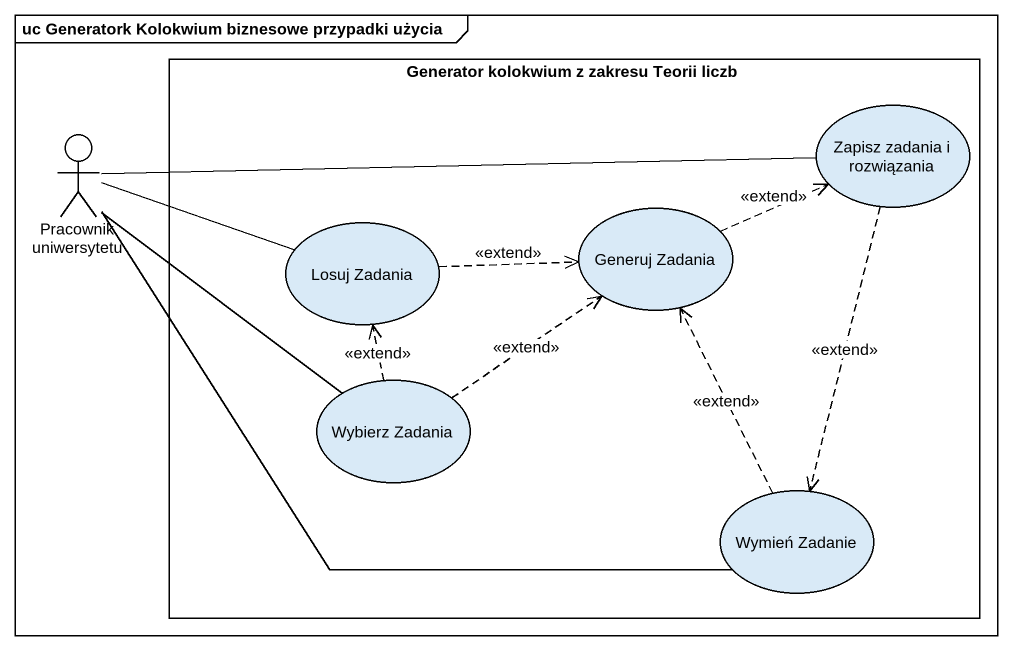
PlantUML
@startuml
mainframe uc Generatork Kolokwium biznesowe przypadki użycia
rectangle "Generator kolokwium z zakresu Teorii liczb" as Generator_kolokwium_z {
  usecase "Zapisz zadania i rozwiązania" as Zapisz_zadania_i_rozwiązania
  usecase "Losuj Zadania" as Losuj_Zadania
  usecase "Generuj Zadania" as Generuj_Zadania
  usecase "Wybierz Zadania" as Wybierz_Zadania
  usecase "Wymień Zadanie" as Wymień_Zadanie
}
actor "Pracownik uniwersytetu" as Pracownik_uniwersytetu
Zapisz_zadania_i_rozwiązania -left- Pracownik_uniwersytetu
Zapisz_zadania_i_rozwiązania ..> Wymień_Zadanie : <<extend>>
Pracownik_uniwersytetu -right- Losuj_Zadania
Pracownik_uniwersytetu -- Wybierz_Zadania
Pracownik_uniwersytetu -right- Wymień_Zadanie
Losuj_Zadania .right.> Generuj_Zadania : <<extend>>
Generuj_Zadania .right.> Zapisz_zadania_i_rozwiązania : <<extend>>
Wybierz_Zadania .up.> Losuj_Zadania : <<extend>>
Wybierz_Zadania .up.> Generuj_Zadania : <<extend>>
Wymień_Zadanie .up.> Generuj_Zadania : <<extend>>
@enduml
